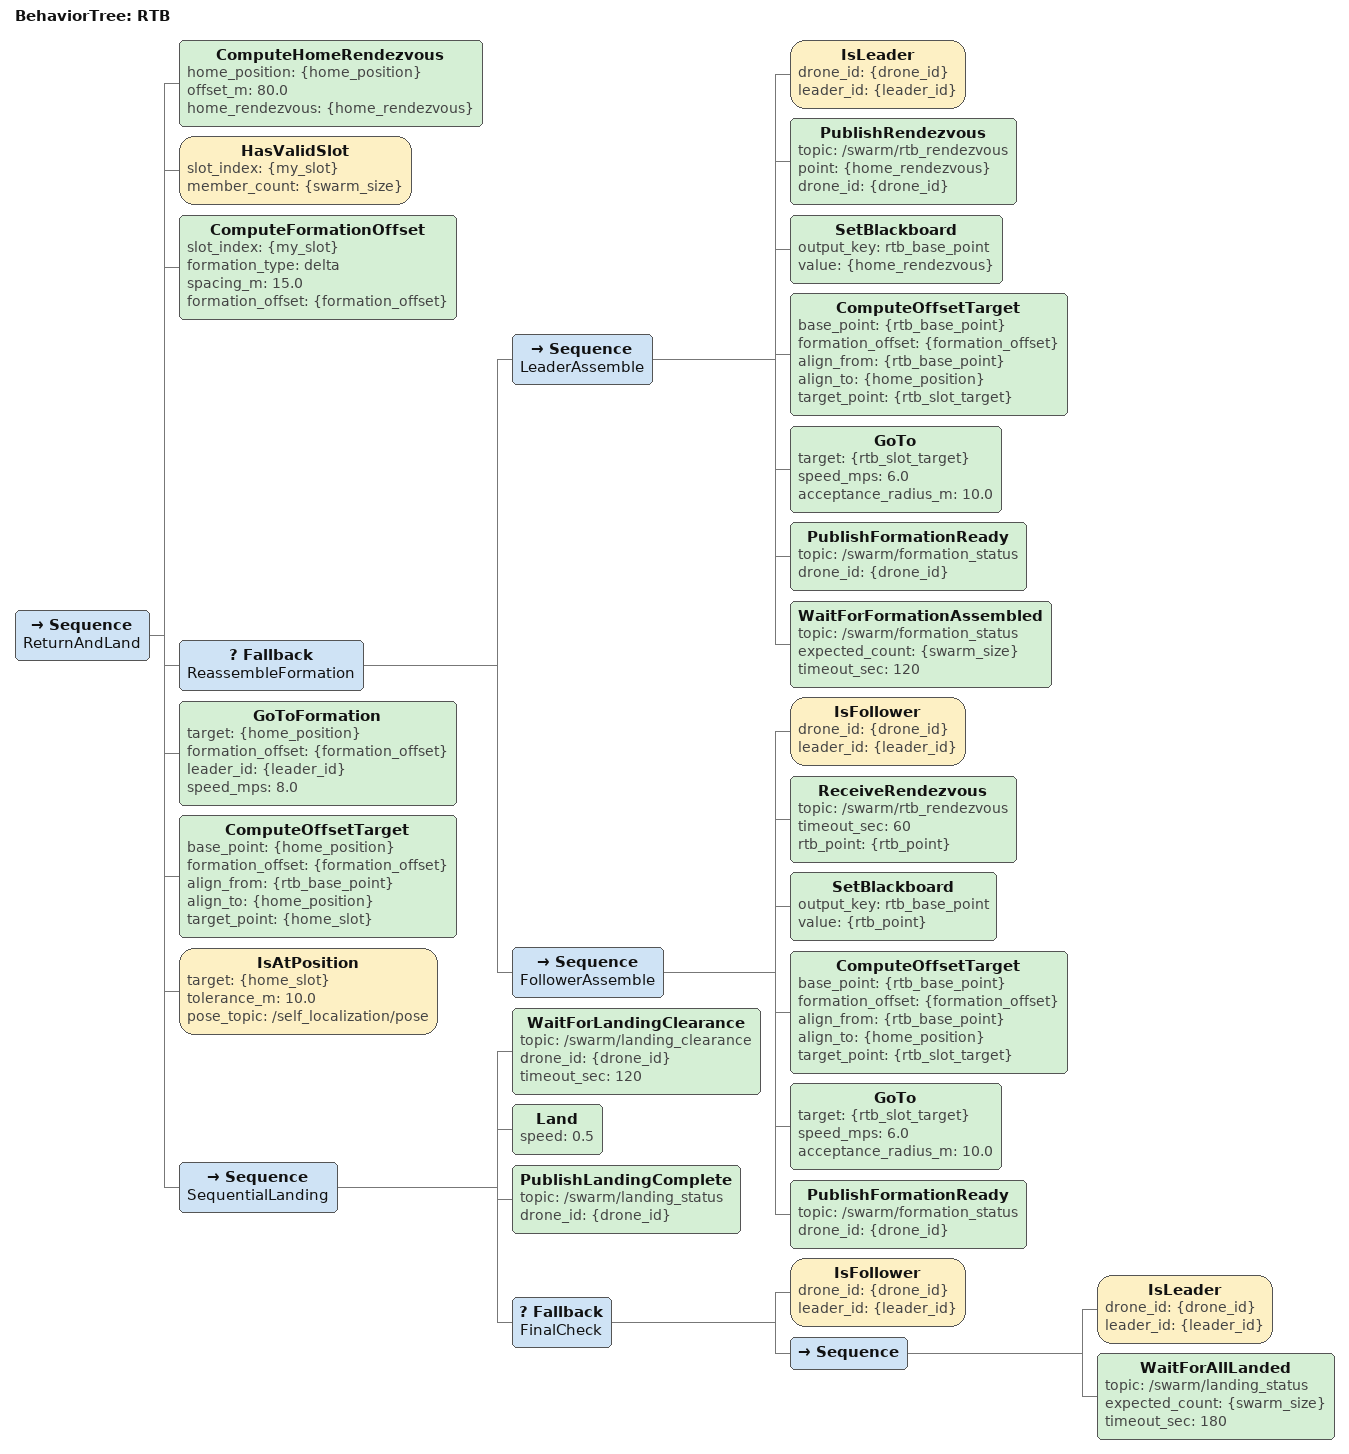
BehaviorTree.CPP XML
<?xml version="1.0" encoding="UTF-8"?>
<root BTCPP_format="4" main_tree_to_execute="RTB">

  <!-- ============================================================
       RTB
  ============================================================ -->
  <BehaviorTree ID="RTB">
    <Sequence name="ReturnAndLand">

      <ComputeHomeRendezvous
        home_position="{home_position}"
        offset_m="80.0"
        home_rendezvous="{home_rendezvous}"/>

      <HasValidSlot
        slot_index="{my_slot}"
        member_count="{swarm_size}"/>

      <ComputeFormationOffset
        slot_index="{my_slot}"
        formation_type="delta"
        spacing_m="15.0"
        formation_offset="{formation_offset}"/>

      <Fallback name="ReassembleFormation">

        <!-- 리더: 집결 기준점 선포 후 자기 슬롯 오프셋 지점으로 이동 -->
        <Sequence name="LeaderAssemble">
          <IsLeader drone_id="{drone_id}" leader_id="{leader_id}"/>
          <PublishRendezvous
            topic="/swarm/rtb_rendezvous"
            point="{home_rendezvous}"
            drone_id="{drone_id}"/>
          <!-- 이후 Step3 도착판정에서 재사용할 공통 기준점 보관 -->
          <SetBlackboard output_key="rtb_base_point" value="{home_rendezvous}"/>
          <ComputeOffsetTarget
            base_point="{rtb_base_point}"
            formation_offset="{formation_offset}"
            align_from="{rtb_base_point}"
            align_to="{home_position}"
            target_point="{rtb_slot_target}"/>
          <GoTo
            target="{rtb_slot_target}"
            speed_mps="6.0"
            acceptance_radius_m="10.0"/>
          <PublishFormationReady
            topic="/swarm/formation_status"
            drone_id="{drone_id}"/>
          <WaitForFormationAssembled
            topic="/swarm/formation_status"
            expected_count="{swarm_size}"
            timeout_sec="120"/>
        </Sequence>

        <!-- 팔로워: 집결 기준점 수신 후 자기 슬롯 오프셋 지점으로 이동 -->
        <Sequence name="FollowerAssemble">
          <IsFollower drone_id="{drone_id}" leader_id="{leader_id}"/>
          <ReceiveRendezvous
            topic="/swarm/rtb_rendezvous"
            timeout_sec="60"
            rtb_point="{rtb_point}"/>
          <!-- 이후 Step3 도착판정에서 재사용할 공통 기준점 보관 -->
          <SetBlackboard output_key="rtb_base_point" value="{rtb_point}"/>
          <ComputeOffsetTarget
            base_point="{rtb_base_point}"
            formation_offset="{formation_offset}"
            align_from="{rtb_base_point}"
            align_to="{home_position}"
            target_point="{rtb_slot_target}"/>
          <GoTo
            target="{rtb_slot_target}"
            speed_mps="6.0"
            acceptance_radius_m="10.0"/>
          <PublishFormationReady
            topic="/swarm/formation_status"
            drone_id="{drone_id}"/>
        </Sequence>

      </Fallback>

      <GoToFormation
        target="{home_position}"
        formation_offset="{formation_offset}"
        leader_id="{leader_id}"
        speed_mps="8.0"/>

      <!--
        도착 판정: 편대 중심(home_position)이 아니라 자기 슬롯 좌표
        (home_slot) 기준으로 검사. formation_flight_v4가 겪었던
        "오프셋 가진 팔로워가 편대 중심 기준으로는 항상 tolerance
        밖에 있어 도착 판정 실패" 문제를 동일하게 예방.
      -->
      <ComputeOffsetTarget
        base_point="{home_position}"
        formation_offset="{formation_offset}"
        align_from="{rtb_base_point}"
        align_to="{home_position}"
        target_point="{home_slot}"/>

      <IsAtPosition
        target="{home_slot}"
        tolerance_m="10.0"
        pose_topic="/self_localization/pose"/>

      <Sequence name="SequentialLanding">

        <!--
          착륙 허가 대기.
          리더는 자신이 마지막이므로 모든 팔로워 착륙 완료 후
          자기 자신에게 clearance를 발행하는 구조.
          팔로워는 /swarm/landing_clearance 토픽에서
          자신의 drone_id가 포함된 메시지 수신 시 착륙.
        -->
        <WaitForLandingClearance
          topic="/swarm/landing_clearance"
          drone_id="{drone_id}"
          timeout_sec="120"/>

        <!-- 착륙 실행 -->
        <Land speed="0.5"/>

        <!-- 착륙 완료 보고 -->
        <PublishLandingComplete
          topic="/swarm/landing_status"
          drone_id="{drone_id}"/>

        <!--
          리더: 모든 드론 착륙 완료 확인.
          팔로워: 이 노드는 IsLeader로 스킵.
        -->
        <Fallback name="FinalCheck">
          <IsFollower drone_id="{drone_id}" leader_id="{leader_id}"/>
          <Sequence>
            <IsLeader drone_id="{drone_id}" leader_id="{leader_id}"/>
            <WaitForAllLanded
              topic="/swarm/landing_status"
              expected_count="{swarm_size}"
              timeout_sec="180"/>
          </Sequence>
        </Fallback>

      </Sequence>

    </Sequence>
  </BehaviorTree>

</root>
